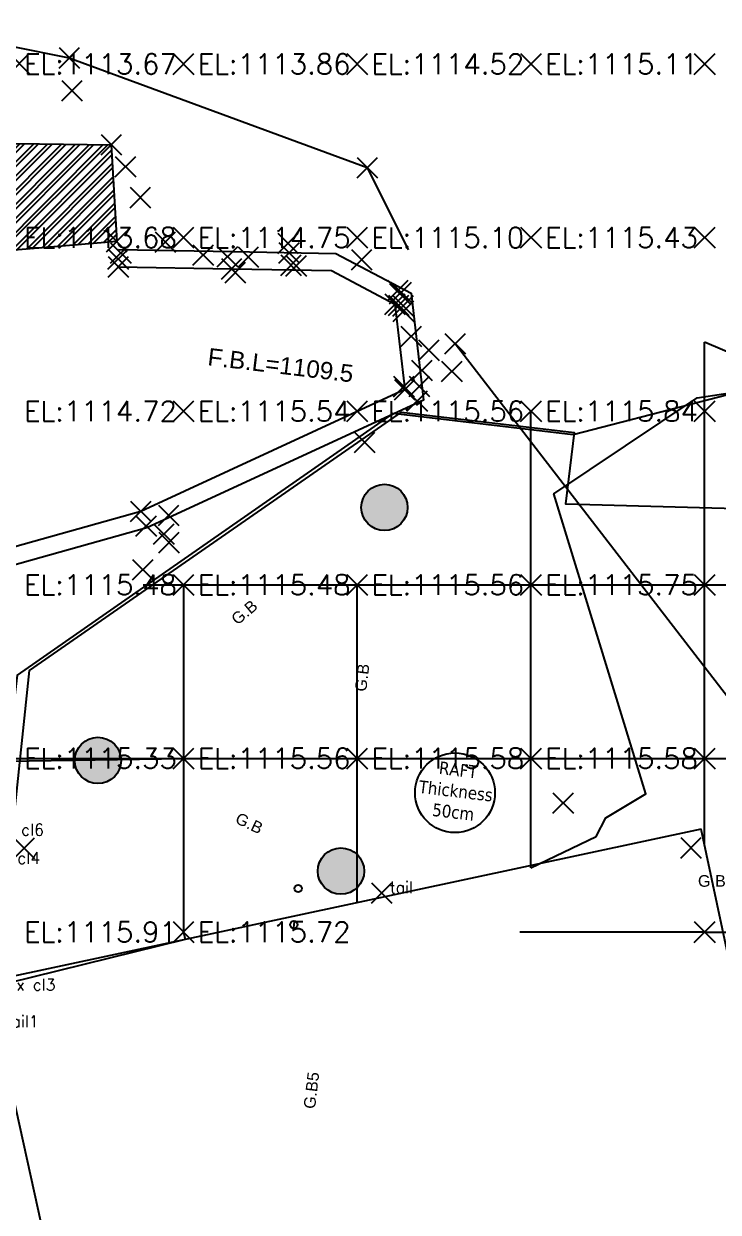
# Model space of a CAD drawing. Header units: metres. Extents: x -212 to 353974, y -37 to 356021.
# Drawn here: x 353752.41 to 353764.4, y 355968.21 to 355988.74 of the extents above; entities that cross this region are included whole.
import ezdxf
from ezdxf.enums import TextEntityAlignment as Align

# ---------------------------------------------------------------- set-up
doc = ezdxf.new("R2010")
doc.units = ezdxf.units.M
for name, color, linetype in [('C-TOPO-MINR', 8, 'Continuous'), ('C-TOPO-TEXT', 7, 'Continuous'), ('Obs.ts.td2', 7, 'Continuous'), ('Obs.ts.td2_Mark', 7, 'Continuous'), ('S-S-COLUMN', 60, 'Continuous'), ('S-S-COLUMN HATCH', 250, 'Continuous'), ('S-SYMPOLS', 6, 'Continuous'), ('S-TAGS', 135, 'Continuous'), ('S-TEXT- BEAMS', 7, 'Continuous'), ('S-Text-Col.', 7, 'Continuous'), ('Survey.td2', 7, 'Continuous'), ('V-NODE', 1, 'Continuous')]:
    doc.layers.add(name, color=color, linetype=linetype)
doc.styles.add('ARIAL', font='arial.ttf')
doc.styles.get("Standard").update_dxf_attribs({"font": 'simplex.shx'})
doc.styles.add('Tohama', font='tahoma.ttf')

# ---------------------------------------------------------------- blocks, each defined once
blk = doc.blocks.new('*U1')
at = {"color": 0, "linetype": 'ByBlock', "lineweight": -2, "transparency": 16777216}
for p, q in [((-0.707, -0.707), (0.707, 0.707)), ((-0.707, 0.707), (0.707, -0.707))]:
    blk.add_line(p, q, dxfattribs=at)
blk = doc.blocks.new('*U185', base_point=(353758.3383, 355986.2576, 1114.6765))
at = {"layer": 'V-NODE', "lineweight": -2, "xscale": 0.25, "yscale": 0.25, "zscale": 0.25}
blk.add_blockref('*U1', (353758.3383, 355986.2576, 1114.6765), dxfattribs=at)
blk = doc.blocks.new('*U186', base_point=(353753.1911, 355988.156, 1113.4211))
at = {"layer": 'V-NODE', "lineweight": -2, "xscale": 0.25, "yscale": 0.25, "zscale": 0.25}
blk.add_blockref('*U1', (353753.1911, 355988.156, 1113.4211), dxfattribs=at)
blk = doc.blocks.new('*U684', base_point=(353763.9297, 355974.5039, 1116.8297))
at = {"layer": 'V-NODE', "lineweight": -2, "xscale": 0.25, "yscale": 0.25, "zscale": 0.25}
blk.add_blockref('*U1', (353763.9297, 355974.5039, 1116.8297), dxfattribs=at)
blk = doc.blocks.new('*U705', base_point=(353754.0832, 355984.781, 1114.8608))
at = {"layer": 'V-NODE', "lineweight": -2, "xscale": 0.25, "yscale": 0.25, "zscale": 0.25}
blk.add_blockref('*U1', (353754.0832, 355984.781, 1114.8608), dxfattribs=at)
blk = doc.blocks.new('*U706', base_point=(353754.0363, 355984.6801, 1114.8517))
at = {"layer": 'V-NODE', "lineweight": -2, "xscale": 0.25, "yscale": 0.25, "zscale": 0.25}
blk.add_blockref('*U1', (353754.0363, 355984.6801, 1114.8517), dxfattribs=at)
blk = doc.blocks.new('*U707', base_point=(353754.0384, 355984.5436, 1114.84))
at = {"layer": 'V-NODE', "lineweight": -2, "xscale": 0.25, "yscale": 0.25, "zscale": 0.25}
blk.add_blockref('*U1', (353754.0384, 355984.5436, 1114.84), dxfattribs=at)
blk = doc.blocks.new('*U708', base_point=(353755.5046, 355984.7496, 1114.9523))
at = {"layer": 'V-NODE', "lineweight": -2, "xscale": 0.25, "yscale": 0.25, "zscale": 0.25}
blk.add_blockref('*U1', (353755.5046, 355984.7496, 1114.9523), dxfattribs=at)
blk = doc.blocks.new('*U709', base_point=(353755.925, 355984.7211, 1114.963))
at = {"layer": 'V-NODE', "lineweight": -2, "xscale": 0.25, "yscale": 0.25, "zscale": 0.25}
blk.add_blockref('*U1', (353755.925, 355984.7211, 1114.963), dxfattribs=at)
blk = doc.blocks.new('*U710', base_point=(353755.9979, 355984.5086, 1114.8979))
at = {"layer": 'V-NODE', "lineweight": -2, "xscale": 0.25, "yscale": 0.25, "zscale": 0.25}
blk.add_blockref('*U1', (353755.9979, 355984.5086, 1114.8979), dxfattribs=at)
blk = doc.blocks.new('*U711', base_point=(353756.0602, 355984.446, 1115.1904))
at = {"layer": 'V-NODE', "lineweight": -2, "xscale": 0.25, "yscale": 0.25, "zscale": 0.25}
blk.add_blockref('*U1', (353756.0602, 355984.446, 1115.1904), dxfattribs=at)
blk = doc.blocks.new('*U712', base_point=(353756.284, 355984.7146, 1115.4289))
at = {"layer": 'V-NODE', "lineweight": -2, "xscale": 0.25, "yscale": 0.25, "zscale": 0.25}
blk.add_blockref('*U1', (353756.284, 355984.7146, 1115.4289), dxfattribs=at)
blk = doc.blocks.new('*U713', base_point=(353756.989, 355984.7858, 1115.2335))
at = {"layer": 'V-NODE', "lineweight": -2, "xscale": 0.25, "yscale": 0.25, "zscale": 0.25}
blk.add_blockref('*U1', (353756.989, 355984.7858, 1115.2335), dxfattribs=at)
blk = doc.blocks.new('*U714', base_point=(353757.0211, 355984.5727, 1115.2772))
at = {"layer": 'V-NODE', "lineweight": -2, "xscale": 0.25, "yscale": 0.25, "zscale": 0.25}
blk.add_blockref('*U1', (353757.0211, 355984.5727, 1115.2772), dxfattribs=at)
blk = doc.blocks.new('*U715', base_point=(353757.1112, 355984.5607, 1115.5089))
at = {"layer": 'V-NODE', "lineweight": -2, "xscale": 0.25, "yscale": 0.25, "zscale": 0.25}
blk.add_blockref('*U1', (353757.1112, 355984.5607, 1115.5089), dxfattribs=at)
blk = doc.blocks.new('*U716', base_point=(353758.8665, 355984.1352, 1115.5795))
at = {"layer": 'V-NODE', "lineweight": -2, "xscale": 0.25, "yscale": 0.25, "zscale": 0.25}
blk.add_blockref('*U1', (353758.8665, 355984.1352, 1115.5795), dxfattribs=at)
blk = doc.blocks.new('*U717', base_point=(353758.9238, 355984.1047, 1115.5732))
at = {"layer": 'V-NODE', "lineweight": -2, "xscale": 0.25, "yscale": 0.25, "zscale": 0.25}
blk.add_blockref('*U1', (353758.9238, 355984.1047, 1115.5732), dxfattribs=at)
blk = doc.blocks.new('*U718', base_point=(353758.8161, 355983.8977, 1115.5306))
at = {"layer": 'V-NODE', "lineweight": -2, "xscale": 0.25, "yscale": 0.25, "zscale": 0.25}
blk.add_blockref('*U1', (353758.8161, 355983.8977, 1115.5306), dxfattribs=at)
blk = doc.blocks.new('*U719', base_point=(353758.8823, 355983.8783, 1115.546))
at = {"layer": 'V-NODE', "lineweight": -2, "xscale": 0.25, "yscale": 0.25, "zscale": 0.25}
blk.add_blockref('*U1', (353758.8823, 355983.8783, 1115.546), dxfattribs=at)
blk = doc.blocks.new('*U720', base_point=(353758.9593, 355983.8692, 1115.5393))
at = {"layer": 'V-NODE', "lineweight": -2, "xscale": 0.25, "yscale": 0.25, "zscale": 0.25}
blk.add_blockref('*U1', (353758.9593, 355983.8692, 1115.5393), dxfattribs=at)
blk = doc.blocks.new('*U721', base_point=(353758.9642, 355983.7776, 1115.6511))
at = {"layer": 'V-NODE', "lineweight": -2, "xscale": 0.25, "yscale": 0.25, "zscale": 0.25}
blk.add_blockref('*U1', (353758.9642, 355983.7776, 1115.6511), dxfattribs=at)
blk = doc.blocks.new('*U722', base_point=(353759.2815, 355982.7534, 1115.7199))
at = {"layer": 'V-NODE', "lineweight": -2, "xscale": 0.25, "yscale": 0.25, "zscale": 0.25}
blk.add_blockref('*U1', (353759.2815, 355982.7534, 1115.7199), dxfattribs=at)
blk = doc.blocks.new('*U723', base_point=(353758.9696, 355982.4764, 1115.8204))
at = {"layer": 'V-NODE', "lineweight": -2, "xscale": 0.25, "yscale": 0.25, "zscale": 0.25}
blk.add_blockref('*U1', (353758.9696, 355982.4764, 1115.8204), dxfattribs=at)
blk = doc.blocks.new('*U724', base_point=(353758.9853, 355982.422, 1115.7866))
at = {"layer": 'V-NODE', "lineweight": -2, "xscale": 0.25, "yscale": 0.25, "zscale": 0.25}
blk.add_blockref('*U1', (353758.9853, 355982.422, 1115.7866), dxfattribs=at)
blk = doc.blocks.new('*U725', base_point=(353759.2011, 355982.2268, 1115.9785))
at = {"layer": 'V-NODE', "lineweight": -2, "xscale": 0.25, "yscale": 0.25, "zscale": 0.25}
blk.add_blockref('*U1', (353759.2011, 355982.2268, 1115.9785), dxfattribs=at)
blk = doc.blocks.new('*U726', base_point=(353754.9088, 355980.2482, 1115.8265))
at = {"layer": 'V-NODE', "lineweight": -2, "xscale": 0.25, "yscale": 0.25, "zscale": 0.25}
blk.add_blockref('*U1', (353754.9088, 355980.2482, 1115.8265), dxfattribs=at)
blk = doc.blocks.new('*U727', base_point=(353754.8253, 355979.9257, 1115.8328))
at = {"layer": 'V-NODE', "lineweight": -2, "xscale": 0.25, "yscale": 0.25, "zscale": 0.25}
blk.add_blockref('*U1', (353754.8253, 355979.9257, 1115.8328), dxfattribs=at)
blk = doc.blocks.new('*U728', base_point=(353754.5205, 355980.0666, 1115.8673))
at = {"layer": 'V-NODE', "lineweight": -2, "xscale": 0.25, "yscale": 0.25, "zscale": 0.25}
blk.add_blockref('*U1', (353754.5205, 355980.0666, 1115.8673), dxfattribs=at)
blk = doc.blocks.new('*U729', base_point=(353754.4277, 355980.3187, 1115.7799))
at = {"layer": 'V-NODE', "lineweight": -2, "xscale": 0.25, "yscale": 0.25, "zscale": 0.25}
blk.add_blockref('*U1', (353754.4277, 355980.3187, 1115.7799), dxfattribs=at)
blk = doc.blocks.new('*U764', base_point=(353753.9167, 355986.6534, 1114.2692))
at = {"layer": 'V-NODE', "lineweight": -2, "xscale": 0.25, "yscale": 0.25, "zscale": 0.25}
blk.add_blockref('*U1', (353753.9167, 355986.6534, 1114.2692), dxfattribs=at)
blk = doc.blocks.new('*U765', base_point=(353754.0114, 355984.9818, 1114.3183))
at = {"layer": 'V-NODE', "lineweight": -2, "xscale": 0.25, "yscale": 0.25, "zscale": 0.25}
blk.add_blockref('*U1', (353754.0114, 355984.9818, 1114.3183), dxfattribs=at)
blk = doc.blocks.new('*U766', base_point=(353759.4018, 355983.1028, 1115.6138))
at = {"layer": 'V-NODE', "lineweight": -2, "xscale": 0.25, "yscale": 0.25, "zscale": 0.25}
blk.add_blockref('*U1', (353759.4018, 355983.1028, 1115.6138), dxfattribs=at)
blk = doc.blocks.new('*U767', base_point=(353759.2392, 355982.4777, 1115.7538))
at = {"layer": 'V-NODE', "lineweight": -2, "xscale": 0.25, "yscale": 0.25, "zscale": 0.25}
blk.add_blockref('*U1', (353759.2392, 355982.4777, 1115.7538), dxfattribs=at)
blk = doc.blocks.new('*U768', base_point=(353759.7995, 355982.7366, 1115.6878))
at = {"layer": 'V-NODE', "lineweight": -2, "xscale": 0.25, "yscale": 0.25, "zscale": 0.25}
blk.add_blockref('*U1', (353759.7995, 355982.7366, 1115.6878), dxfattribs=at)
blk = doc.blocks.new('*U769', base_point=(353759.8566, 355983.2175, 1115.6286))
at = {"layer": 'V-NODE', "lineweight": -2, "xscale": 0.25, "yscale": 0.25, "zscale": 0.25}
blk.add_blockref('*U1', (353759.8566, 355983.2175, 1115.6286), dxfattribs=at)
blk = doc.blocks.new('*U770', base_point=(353759.0957, 355983.3433, 1115.5561))
at = {"layer": 'V-NODE', "lineweight": -2, "xscale": 0.25, "yscale": 0.25, "zscale": 0.25}
blk.add_blockref('*U1', (353759.0957, 355983.3433, 1115.5561), dxfattribs=at)
blk = doc.blocks.new('*U771', base_point=(353758.902, 355984.0796, 1115.3805))
at = {"layer": 'V-NODE', "lineweight": -2, "xscale": 0.25, "yscale": 0.25, "zscale": 0.25}
blk.add_blockref('*U1', (353758.902, 355984.0796, 1115.3805), dxfattribs=at)
blk = doc.blocks.new('*U772', base_point=(353758.2434, 355984.6663, 1115.2536))
at = {"layer": 'V-NODE', "lineweight": -2, "xscale": 0.25, "yscale": 0.25, "zscale": 0.25}
blk.add_blockref('*U1', (353758.2434, 355984.6663, 1115.2536), dxfattribs=at)
blk = doc.blocks.new('*U773', base_point=(353756.9711, 355984.9509, 1115.0135))
at = {"layer": 'V-NODE', "lineweight": -2, "xscale": 0.25, "yscale": 0.25, "zscale": 0.25}
blk.add_blockref('*U1', (353756.9711, 355984.9509, 1115.0135), dxfattribs=at)
blk = doc.blocks.new('*U774', base_point=(353754.8494, 355984.9732, 1114.4287))
at = {"layer": 'V-NODE', "lineweight": -2, "xscale": 0.25, "yscale": 0.25, "zscale": 0.25}
blk.add_blockref('*U1', (353754.8494, 355984.9732, 1114.4287), dxfattribs=at)
blk = doc.blocks.new('*U775', base_point=(353754.4204, 355985.7417, 1114.3033))
at = {"layer": 'V-NODE', "lineweight": -2, "xscale": 0.25, "yscale": 0.25, "zscale": 0.25}
blk.add_blockref('*U1', (353754.4204, 355985.7417, 1114.3033), dxfattribs=at)
blk = doc.blocks.new('*U776', base_point=(353754.1624, 355986.2749, 1114.2087))
at = {"layer": 'V-NODE', "lineweight": -2, "xscale": 0.25, "yscale": 0.25, "zscale": 0.25}
blk.add_blockref('*U1', (353754.1624, 355986.2749, 1114.2087), dxfattribs=at)
blk = doc.blocks.new('*U777', base_point=(353753.237, 355987.5876, 1113.9594))
at = {"layer": 'V-NODE', "lineweight": -2, "xscale": 0.25, "yscale": 0.25, "zscale": 0.25}
blk.add_blockref('*U1', (353753.237, 355987.5876, 1113.9594), dxfattribs=at)
blk = doc.blocks.new('*U778', base_point=(353752.3282, 355988.0582, 1113.7259))
at = {"layer": 'V-NODE', "lineweight": -2, "xscale": 0.25, "yscale": 0.25, "zscale": 0.25}
blk.add_blockref('*U1', (353752.3282, 355988.0582, 1113.7259), dxfattribs=at)
blk = doc.blocks.new('*U812', base_point=(353752.4131, 355974.4987, 1115.6423))
at = {"layer": 'V-NODE', "lineweight": -2, "xscale": 0.25, "yscale": 0.25, "zscale": 0.25}
blk.add_blockref('*U1', (353752.4131, 355974.4987, 1115.6423), dxfattribs=at)
blk = doc.blocks.new('*U815', base_point=(353754.4614, 355979.3094, 1115.4482))
at = {"layer": 'V-NODE', "lineweight": -2, "xscale": 0.25, "yscale": 0.25, "zscale": 0.25}
blk.add_blockref('*U1', (353754.4614, 355979.3094, 1115.4482), dxfattribs=at)
blk = doc.blocks.new('*U816', base_point=(353754.9143, 355979.7803, 1115.4758))
at = {"layer": 'V-NODE', "lineweight": -2, "xscale": 0.25, "yscale": 0.25, "zscale": 0.25}
blk.add_blockref('*U1', (353754.9143, 355979.7803, 1115.4758), dxfattribs=at)
blk = doc.blocks.new('*U817', base_point=(353758.2936, 355981.511, 1115.5471))
at = {"layer": 'V-NODE', "lineweight": -2, "xscale": 0.25, "yscale": 0.25, "zscale": 0.25}
blk.add_blockref('*U1', (353758.2936, 355981.511, 1115.5471), dxfattribs=at)
blk = doc.blocks.new('*U818', base_point=(353761.7216, 355975.2795, 1115.5851))
at = {"layer": 'V-NODE', "lineweight": -2, "xscale": 0.25, "yscale": 0.25, "zscale": 0.25}
blk.add_blockref('*U1', (353761.7216, 355975.2795, 1115.5851), dxfattribs=at)
blk = doc.blocks.new('*U1006', base_point=(353758.5874, 355973.7219, 1115.6123))
at = {"layer": 'V-NODE', "lineweight": -2, "xscale": 0.25, "yscale": 0.25, "zscale": 0.25}
blk.add_blockref('*U1', (353758.5874, 355973.7219, 1115.6123), dxfattribs=at)

msp = doc.modelspace()

# ---------------------------------------------------------------- hatches: boundary and pattern name
at = {"true_color": 0xc7c8ca}
h = msp.add_hatch(dxfattribs=at)
h.set_pattern_fill('ANSI32', color=9, scale=0.018)
h.paths.add_polyline_path([(353753.9167, 355986.65341), (353751.43633, 355986.68771), (353751.35133, 355984.75545), (353754.01135, 355984.98178)])
h.paths.add_polyline_path([(353751.29271, 355986.10811), (353753.32227, 355986.10811), (353753.32227, 355986.41351), (353751.29271, 355986.41351)], flags=9)
h.paths.add_polyline_path([(353751.38543, 355986.03277), (353753.26733, 355986.03277), (353753.26733, 355986.33817), (353751.38543, 355986.33817)], flags=25)
h.paths.add_polyline_path([(353751.38406, 355986.6314), (353752.38247, 355986.6314), (353752.38247, 355986.94502), (353751.38406, 355986.94502)], flags=9)
h.paths.add_polyline_path([(353751.29906, 355984.69914), (353752.15155, 355984.69914), (353752.15155, 355985.01277), (353751.29906, 355985.01277)], flags=9)
h.paths.add_polyline_path([(353751.18953, 355984.5703), (353753.21909, 355984.5703), (353753.21909, 355984.8757), (353751.18953, 355984.8757)], flags=9)
h.paths.add_polyline_path([(353751.18816, 355985.16893), (353752.17027, 355985.16893), (353752.17027, 355985.48255), (353751.18816, 355985.48255)], flags=9)
at = {"layer": 'S-S-COLUMN HATCH'}
h = msp.add_hatch(color=256, dxfattribs=at)
h.dxf.hatch_style = 1
edge = h.paths.add_edge_path()
edge.add_arc((353758.63497, 355980.38749), 0.4, -6.808782, 353.191218)
h = msp.add_hatch(color=256, dxfattribs=at)
h.dxf.hatch_style = 1
edge = h.paths.add_edge_path()
edge.add_arc((353753.68699, 355976.01501), 0.4, -6.808782, 353.191218)
h = msp.add_hatch(color=256, dxfattribs=at)
h.dxf.hatch_style = 1
edge = h.paths.add_edge_path()
edge.add_arc((353757.88465, 355974.10327), 0.4, -6.808782, 353.191218)

# ---------------------------------------------------------------- linework, layer by layer
at = {"color": 7, "true_color": 0xffffff}
for p, q in [((353764.16579, 355974.54725, 1121.30205), (353764.16579, 355983.242, 1121.84428)), ((353761.16579, 355974.15988, 1121.27789), (353761.16579, 355982.04908, 1121.76989)), ((353754.46508, 355979.04908, 1112.31784), (353814.51346, 355979.04908, 1130.32772)), ((353752.12202, 355976.04908, 1111.61511), (353814.40461, 355976.04908, 1130.29508)), ((353764.16579, 355973.04908, 1115.22731), (353760.97412, 355973.04908, 1114.27005)), ((353764.16579, 355973.04908, 1115.22731), (353814.40461, 355973.04908, 1130.29508))]:
    msp.add_line(p, q, dxfattribs=at)
at = {"color": 3, "elevation": 1122.5776}
for points in [[(353745.65988, 355935.09112), (353745.27304, 355943.8814), (353743.3419, 355955.21825), (353741.0702, 355970.58389), (353735.70512, 355971.59477), (353736.20907, 355975.46959), (353737.49355, 355977.39345), (353732.69809, 355979.36369), (353732.59735, 355979.67543), (353733.34755, 355981.91643), (353733.92615, 355982.4012), (353738.33123, 355986.05095), (353740.91637, 355987.36565), (353741.48006, 355987.58917), (353745.24299, 355988.60583), (353750.2651, 355988.74373), (353753.19105, 355988.15602), (353758.33826, 355986.25764), (353759.0476, 355984.83741)], [(353759.85664, 355983.21754), (353759.85665, 355983.21754), (353765.64671, 355975.70925), (353771.41801, 355971.05834), (353770.96811, 355966.64586), (353771.66661, 355962.98938), (353778.27731, 355960.58396), (353779.78007, 355960.53957), (353779.97264, 355960.53388), (353779.97264, 355960.53388), (353779.71525, 355958.93537), (353779.71525, 355958.93537), (353779.22065, 355955.57501), (353779.10071, 355954.41813)]]:
    msp.add_lwpolyline(points, dxfattribs=at)
at = {"color": 9, "true_color": 0xc7c8ca, "elevation": 1113.3497}
msp.add_lwpolyline([(353751.35133, 355984.75545), (353751.43633, 355986.68771), (353753.9167, 355986.65341), (353754.01135, 355984.98178), (353751.35133, 355984.75545)], dxfattribs=at)
at = {"color": 6, "elevation": 1114.84}
for points in [[(353754.0438, 355984.84353), (353756.0033, 355984.80854), (353757.79776, 355984.7765), (353759.09616, 355984.08884), (353759.30808, 355982.24056), (353754.53166, 355980.0363), (353751.34463, 355979.14325), (353752.12459, 355972.99963), (353748.74261, 355972.10828), (353742.25634, 355971.94538), (353739.53432, 355975.0417)], [(353754.03844, 355984.54358), (353755.99794, 355984.50859), (353757.72071, 355984.47782), (353758.81612, 355983.89768), (353758.98531, 355982.42201), (353754.42767, 355980.31871), (353751.01442, 355979.36227), (353751.79386, 355973.2227), (353748.70004, 355972.4073), (353742.38904, 355972.24881), (353739.75963, 355975.23978)]]:
    msp.add_lwpolyline(points, dxfattribs=at)
at = {"color": 7, "true_color": 0xffffff, "flags": 128}
msp.add_lwpolyline([(353749.13565, 355938.41251), (353748.2551, 355942.89517), (353745.48076, 355942.32794), (353739.98809, 355969.14877), (353744.69089, 355970.11065), (353751.99012, 355972.74287), (353752.50741, 355977.56774), (353758.9324, 355982.03506), (353761.91127, 355981.67939), (353761.76418, 355980.4475), (353768.28922, 355980.27003), (353768.65595, 355983.34151), (353765.47182, 355984.09349)], dxfattribs=at)
at = {"color": 2}
msp.add_lwpolyline([(353792.87108, 355980.44246), (353786.71399, 355981.17111), (353786.66111, 355980.72423), (353781.69571, 355981.31186), (353781.7486, 355981.75874), (353775.59152, 355982.4874), (353775.53863, 355982.04051), (353774.54555, 355982.15804), (353774.59844, 355982.60492), (353768.44135, 355983.33358), (353761.89702, 355981.64095), (353758.78073, 355982.00974), (353752.29235, 355977.48834), (353751.71067, 355972.57318), (353744.55146, 355970.09395), (353739.7531, 355969.1001), (353745.31184, 355942.06542), (353747.46355, 355938.04618)], dxfattribs=at)
at = {"color": 7, "true_color": 0xffffff, "flags": 128}
for points, elevation in [([(353755.16579, 355979.04908), (353755.16579, 355973.04908)], 1112.528), ([(353758.16579, 355973.55683), (353758.16579, 355979.04908)], 1113.42777)]:
    msp.add_lwpolyline(points, dxfattribs=dict(at, elevation=elevation))
at = {"color": 7, "true_color": 0xffffff, "elevation": 1110, "flags": 128}
msp.add_lwpolyline([(353751.68653, 355972.05424), (353752.11615, 355975.99944), (353755.16579, 355976.04908), (353755.16579, 355973.04908), (353755.19331, 355972.92049)], close=True, dxfattribs=at)
at = {"color": 5, "elevation": 1116.0951}
msp.add_lwpolyline([(353764.10587, 355974.82846), (353741.86495, 355970.0672), (353744.17212, 355959.21558), (353746.73504, 355947.65208), (353753.14917, 355921.034), (353775.09584, 355925.55699), (353767.58636, 355958.49254)], close=True, dxfattribs=at)
at = {"layer": 'C-TOPO-MINR', "color": 8, "linetype": 'Continuous', "lineweight": -3, "elevation": 1116, "flags": 128}
msp.add_lwpolyline([(353761.16579, 355974.15988), (353762.29287, 355974.69989), (353762.45769, 355975.02095), (353763.14975, 355975.43588), (353761.55884, 355980.62218), (353764.03494, 355982.2823), (353765.39932, 355982.48833), (353765.67838, 355982.59652), (353764.16579, 355983.242)], dxfattribs=at)
at = {"layer": 'C-TOPO-TEXT', "color": 6, "linetype": 'Continuous', "lineweight": -3}
for p, q in [((353754.98618, 355987.86947, 1113.86052), (353755.34539, 355988.22868, 1113.86052)), ((353754.98618, 355988.22868, 1113.86052), (353755.34539, 355987.86947, 1113.86052)), ((353757.98618, 355987.86947, 1114.51706), (353758.34539, 355988.22868, 1114.51706)), ((353757.98618, 355988.22868, 1114.51706), (353758.34539, 355987.86947, 1114.51706)), ((353760.98618, 355987.86947, 1115.10754), (353761.34539, 355988.22868, 1115.10754)), ((353760.98618, 355988.22868, 1115.10754), (353761.34539, 355987.86947, 1115.10754)), ((353763.98618, 355987.86947, 1115.62223), (353764.34539, 355988.22868, 1115.62223)), ((353763.98618, 355988.22868, 1115.62223), (353764.34539, 355987.86947, 1115.62223)), ((353754.98618, 355984.86947, 1114.7458), (353755.34539, 355985.22868, 1114.7458)), ((353754.98618, 355985.22868, 1114.7458), (353755.34539, 355984.86947, 1114.7458)), ((353757.98618, 355984.86947, 1115.10412), (353758.34539, 355985.22868, 1115.10412)), ((353757.98618, 355985.22868, 1115.10412), (353758.34539, 355984.86947, 1115.10412)), ((353760.98618, 355984.86947, 1115.43351), (353761.34539, 355985.22868, 1115.43351)), ((353760.98618, 355985.22868, 1115.43351), (353761.34539, 355984.86947, 1115.43351)), ((353763.98618, 355984.86947, 1115.94412), (353764.34539, 355985.22868, 1115.94412)), ((353763.98618, 355985.22868, 1115.94412), (353764.34539, 355984.86947, 1115.94412)), ((353754.98618, 355981.86947, 1115.5366), (353755.34539, 355982.22868, 1115.5366)), ((353754.98618, 355982.22868, 1115.5366), (353755.34539, 355981.86947, 1115.5366)), ((353757.98618, 355981.86947, 1115.56232), (353758.34539, 355982.22868, 1115.56232)), ((353757.98618, 355982.22868, 1115.56232), (353758.34539, 355981.86947, 1115.56232)), ((353760.98618, 355981.86947, 1115.83978), (353761.34539, 355982.22868, 1115.83978)), ((353760.98618, 355982.22868, 1115.83978), (353761.34539, 355981.86947, 1115.83978)), ((353763.98618, 355981.86947, 1116.03042), (353764.34539, 355982.22868, 1116.03042)), ((353763.98618, 355982.22868, 1116.03042), (353764.34539, 355981.86947, 1116.03042)), ((353754.98618, 355978.86947, 1115.48235), (353755.34539, 355979.22868, 1115.48235)), ((353754.98618, 355979.22868, 1115.48235), (353755.34539, 355978.86947, 1115.48235)), ((353757.98618, 355978.86947, 1115.56221), (353758.34539, 355979.22868, 1115.56221)), ((353757.98618, 355979.22868, 1115.56221), (353758.34539, 355978.86947, 1115.56221)), ((353760.98618, 355978.86947, 1115.75389), (353761.34539, 355979.22868, 1115.75389)), ((353760.98618, 355979.22868, 1115.75389), (353761.34539, 355978.86947, 1115.75389)), ((353763.98618, 355978.86947, 1116.31476), (353764.34539, 355979.22868, 1116.31476)), ((353763.98618, 355979.22868, 1116.31476), (353764.34539, 355978.86947, 1116.31476)), ((353754.98618, 355975.86947, 1115.56001), (353755.34539, 355976.22868, 1115.56001)), ((353754.98618, 355976.22868, 1115.56001), (353755.34539, 355975.86947, 1115.56001)), ((353757.98618, 355975.86947, 1115.58451), (353758.34539, 355976.22868, 1115.58451)), ((353757.98618, 355976.22868, 1115.58451), (353758.34539, 355975.86947, 1115.58451)), ((353760.98618, 355975.86947, 1115.58099), (353761.34539, 355976.22868, 1115.58099)), ((353760.98618, 355976.22868, 1115.58099), (353761.34539, 355975.86947, 1115.58099)), ((353763.98618, 355975.86947, 1116.33845), (353764.34539, 355976.22868, 1116.33845)), ((353763.98618, 355976.22868, 1116.33845), (353764.34539, 355975.86947, 1116.33845)), ((353754.98618, 355972.86947, 1115.71922), (353755.34539, 355973.22868, 1115.71922)), ((353754.98618, 355973.22868, 1115.71922), (353755.34539, 355972.86947, 1115.71922)), ((353763.98618, 355972.86947, 1117.12839), (353764.34539, 355973.22868, 1117.12839)), ((353763.98618, 355973.22868, 1117.12839), (353764.34539, 355972.86947, 1117.12839))]:
    msp.add_line(p, q, dxfattribs=at)
at = {"layer": 'Obs.ts.td2'}
msp.add_point((353758.58738, 355973.72186, 1115.6123), dxfattribs=at)
at = {"layer": 'S-S-COLUMN'}
for centre in [(353758.63497, 355980.38749), (353753.68699, 355976.01501), (353757.88465, 355974.10327)]:
    msp.add_circle(centre, 0.4, dxfattribs=at)
at = {"layer": 'S-SYMPOLS'}
msp.add_lwpolyline([(353763.76175, 355917.74303), (353752.21455, 355970.24827), (353750.28959, 355980.39854)], dxfattribs=at)
at = {"layer": 'S-TAGS', "ltscale": 0.05}
for centre, radius in [((353759.85376, 355975.45544), 0.68901), ((353757.14511, 355973.80298), 0.06375), ((353757.07029, 355973.17631), 0.06375)]:
    msp.add_circle(centre, radius, dxfattribs=at)
at = {"layer": 'Survey.td2'}
for p in [(353753.19105, 355988.15602, 1113.4211), (353753.237, 355987.58759, 1113.9594), (353753.9167, 355986.65341, 1114.2692), (353754.1624, 355986.2749, 1114.2087), (353758.33826, 355986.25764, 1114.6765), (353754.42039, 355985.74165, 1114.3033), (353754.01135, 355984.98178, 1114.3183), (353754.84941, 355984.97322, 1114.4287), (353756.97109, 355984.95094, 1115.0135), (353754.03635, 355984.68007, 1114.8517), (353754.0832, 355984.78098, 1114.8608), (353755.50456, 355984.74957, 1114.9523), (353755.92496, 355984.72106, 1114.963), (353756.28404, 355984.71459, 1115.4289), (353756.98902, 355984.78578, 1115.2335), (353758.24337, 355984.66629, 1115.2536), (353754.03844, 355984.54358, 1114.84), (353755.99794, 355984.50859, 1114.8979), (353757.02109, 355984.57272, 1115.2772), (353757.11125, 355984.56066, 1115.5089), (353756.06018, 355984.44603, 1115.1904), (353758.86649, 355984.13519, 1115.5795), (353758.90203, 355984.07963, 1115.3805), (353758.92385, 355984.10468, 1115.5732), (353758.81612, 355983.89768, 1115.5306), (353758.88228, 355983.87834, 1115.546), (353758.95932, 355983.86921, 1115.5393), (353758.96424, 355983.77762, 1115.6511), (353759.09565, 355983.34326, 1115.5561), (353759.40184, 355983.10283, 1115.6138), (353759.85665, 355983.21754, 1115.6286), (353759.28153, 355982.75343, 1115.7199), (353759.79945, 355982.7366, 1115.6878), (353758.96965, 355982.47639, 1115.8204), (353758.98531, 355982.42201, 1115.7866), (353759.23916, 355982.47773, 1115.7538), (353759.20113, 355982.22675, 1115.9785), (353758.2936, 355981.51101, 1115.5471), (353754.42767, 355980.31871, 1115.7799), (353754.90881, 355980.24818, 1115.8265), (353754.52052, 355980.06661, 1115.8673), (353754.82526, 355979.92568, 1115.8328), (353754.91435, 355979.78031, 1115.4758), (353754.46138, 355979.30945, 1115.4482), (353761.72161, 355975.27952, 1115.5851), (353752.41311, 355974.49871, 1115.6423), (353763.92969, 355974.50394, 1116.8297)]:
    msp.add_point(p, dxfattribs=at)

# ---------------------------------------------------------------- block references
at = {"layer": 'V-NODE'}
for name, p in [('*U778', (353752.3282, 355988.0582, 1113.7259)), ('*U186', (353753.1911, 355988.156, 1113.4211)), ('*U777', (353753.237, 355987.5876, 1113.9594)), ('*U764', (353753.9167, 355986.6534, 1114.2692)), ('*U776', (353754.1624, 355986.2749, 1114.2087)), ('*U185', (353758.3383, 355986.2576, 1114.6765)), ('*U775', (353754.4204, 355985.7417, 1114.3033)), ('*U765', (353754.0114, 355984.9818, 1114.3183)), ('*U774', (353754.8494, 355984.9732, 1114.4287)), ('*U773', (353756.9711, 355984.9509, 1115.0135)), ('*U705', (353754.0832, 355984.781, 1114.8608)), ('*U708', (353755.5046, 355984.7496, 1114.9523)), ('*U709', (353755.925, 355984.7211, 1114.963)), ('*U712', (353756.284, 355984.7146, 1115.4289)), ('*U713', (353756.989, 355984.7858, 1115.2335)), ('*U706', (353754.0363, 355984.6801, 1114.8517)), ('*U707', (353754.0384, 355984.5436, 1114.84)), ('*U710', (353755.9979, 355984.5086, 1114.8979)), ('*U714', (353757.0211, 355984.5727, 1115.2772)), ('*U715', (353757.1112, 355984.5607, 1115.5089)), ('*U772', (353758.2434, 355984.6663, 1115.2536)), ('*U711', (353756.0602, 355984.446, 1115.1904)), ('*U716', (353758.8665, 355984.1352, 1115.5795)), ('*U771', (353758.902, 355984.0796, 1115.3805)), ('*U717', (353758.9238, 355984.1047, 1115.5732)), ('*U718', (353758.8161, 355983.8977, 1115.5306)), ('*U719', (353758.8823, 355983.8783, 1115.546)), ('*U720', (353758.9593, 355983.8692, 1115.5393)), ('*U721', (353758.9642, 355983.7776, 1115.6511)), ('*U770', (353759.0957, 355983.3433, 1115.5561)), ('*U766', (353759.4018, 355983.1028, 1115.6138)), ('*U769', (353759.8566, 355983.2175, 1115.6286)), ('*U722', (353759.2815, 355982.7534, 1115.7199)), ('*U768', (353759.7995, 355982.7366, 1115.6878)), ('*U723', (353758.9696, 355982.4764, 1115.8204)), ('*U767', (353759.2392, 355982.4777, 1115.7538)), ('*U724', (353758.9853, 355982.422, 1115.7866)), ('*U725', (353759.2011, 355982.2268, 1115.9785)), ('*U817', (353758.2936, 355981.511, 1115.5471)), ('*U729', (353754.4277, 355980.3187, 1115.7799)), ('*U726', (353754.9088, 355980.2482, 1115.8265)), ('*U728', (353754.5205, 355980.0666, 1115.8673)), ('*U727', (353754.8253, 355979.9257, 1115.8328)), ('*U816', (353754.9143, 355979.7803, 1115.4758)), ('*U815', (353754.4614, 355979.3094, 1115.4482)), ('*U818', (353761.7216, 355975.2795, 1115.5851)), ('*U812', (353752.4131, 355974.4987, 1115.6423)), ('*U684', (353763.9297, 355974.5039, 1116.8297)), ('*U1006', (353758.5874, 355973.7219, 1115.6123))]:
    msp.add_blockref(name, p, dxfattribs=at)

# ---------------------------------------------------------------- texts
at = {"layer": 'C-TOPO-TEXT', "color": 7, "linetype": 'Continuous', "lineweight": -3, "char_height": 0.35, "attachment_point": 4}
for s, insert in [('EL:1113.67', (353752.40889, 355988.04908, 1113.66711)), ('EL:1113.86', (353755.40889, 355988.04908, 1113.86052)), ('EL:1114.52', (353758.40889, 355988.04908, 1114.51706)), ('EL:1115.11', (353761.40889, 355988.04908, 1115.10754)), ('EL:1113.68', (353752.40889, 355985.04908, 1113.68399)), ('EL:1114.75', (353755.40889, 355985.04908, 1114.7458)), ('EL:1115.10', (353758.40889, 355985.04908, 1115.10412)), ('EL:1115.43', (353761.40889, 355985.04908, 1115.43351)), ('EL:1114.72', (353752.40889, 355982.04908, 1114.71529)), ('EL:1115.54', (353755.40889, 355982.04908, 1115.5366)), ('EL:1115.56', (353758.40889, 355982.04908, 1115.56232)), ('EL:1115.84', (353761.40889, 355982.04908, 1115.83978)), ('EL:1115.48', (353752.40889, 355979.04908, 1115.4809)), ('EL:1115.48', (353755.40889, 355979.04908, 1115.48235)), ('EL:1115.56', (353758.40889, 355979.04908, 1115.56221)), ('EL:1115.75', (353761.40889, 355979.04908, 1115.75389)), ('EL:1115.33', (353752.40889, 355976.04908, 1115.32842)), ('EL:1115.56', (353755.40889, 355976.04908, 1115.56001)), ('EL:1115.58', (353758.40889, 355976.04908, 1115.58451)), ('EL:1115.58', (353761.40889, 355976.04908, 1115.58099)), ('EL:1115.91', (353752.40889, 355973.04908, 1115.91039)), ('EL:1115.72', (353755.40889, 355973.04908, 1115.71922))]:
    msp.add_mtext(s, dxfattribs=dict(at, insert=insert))
at = {"layer": 'Obs.ts.td2_Mark'}
for s, p in [(' box cl6', (353751.61467, 355974.71599, 1108.8638)), (' box cl4', (353751.54881, 355974.2285, 1108.9784)), (' tail', (353758.58738, 355973.72186, 1115.6123)), (' box cl3', (353751.81475, 355972.03812, 1109.6116)), (' tail1', (353751.95241, 355971.4046, 1115.6524))]:
    msp.add_text(s, height=0.2, dxfattribs=at).set_placement(p)
at = {"layer": 'S-TAGS', "ltscale": 0.05, "insert": (353760.74702, 355975.86322), "char_height": 0.2200019, "width": 1.6573346, "attachment_point": 3, "rotation": 353.191218, "style": 'Tohama'}
msp.add_mtext('\\pxqc;RAFT Thickness^J50cm', dxfattribs=at)
at = {"layer": 'S-TEXT- BEAMS', "ltscale": 0.05, "style": 'ARIAL'}
for s, rotation, p in [('G.B', 39.946299, (353756.03072, 355978.41945)), ('G.B', 83.191218, (353758.22054, 355977.20712)), ('G.B', 334.345073, (353756.08381, 355975.03354)), ('G.B5', 0.202978, (353764.05016, 355973.93123)), ('G.B5', 83.191218, (353757.33596, 355969.99694))]:
    msp.add_text(s, height=0.200002, rotation=rotation, dxfattribs=at).set_placement(p, align=Align.MIDDLE_LEFT)
at = {"layer": 'S-Text-Col.', "ltscale": 0.05, "style": 'ARIAL'}
msp.add_text('F.B.L=1109.5', height=0.3000025, rotation=353.191218, dxfattribs=at).set_placement((353755.58732, 355982.99415), align=Align.MIDDLE_LEFT)

doc.saveas('drawing.dxf')
